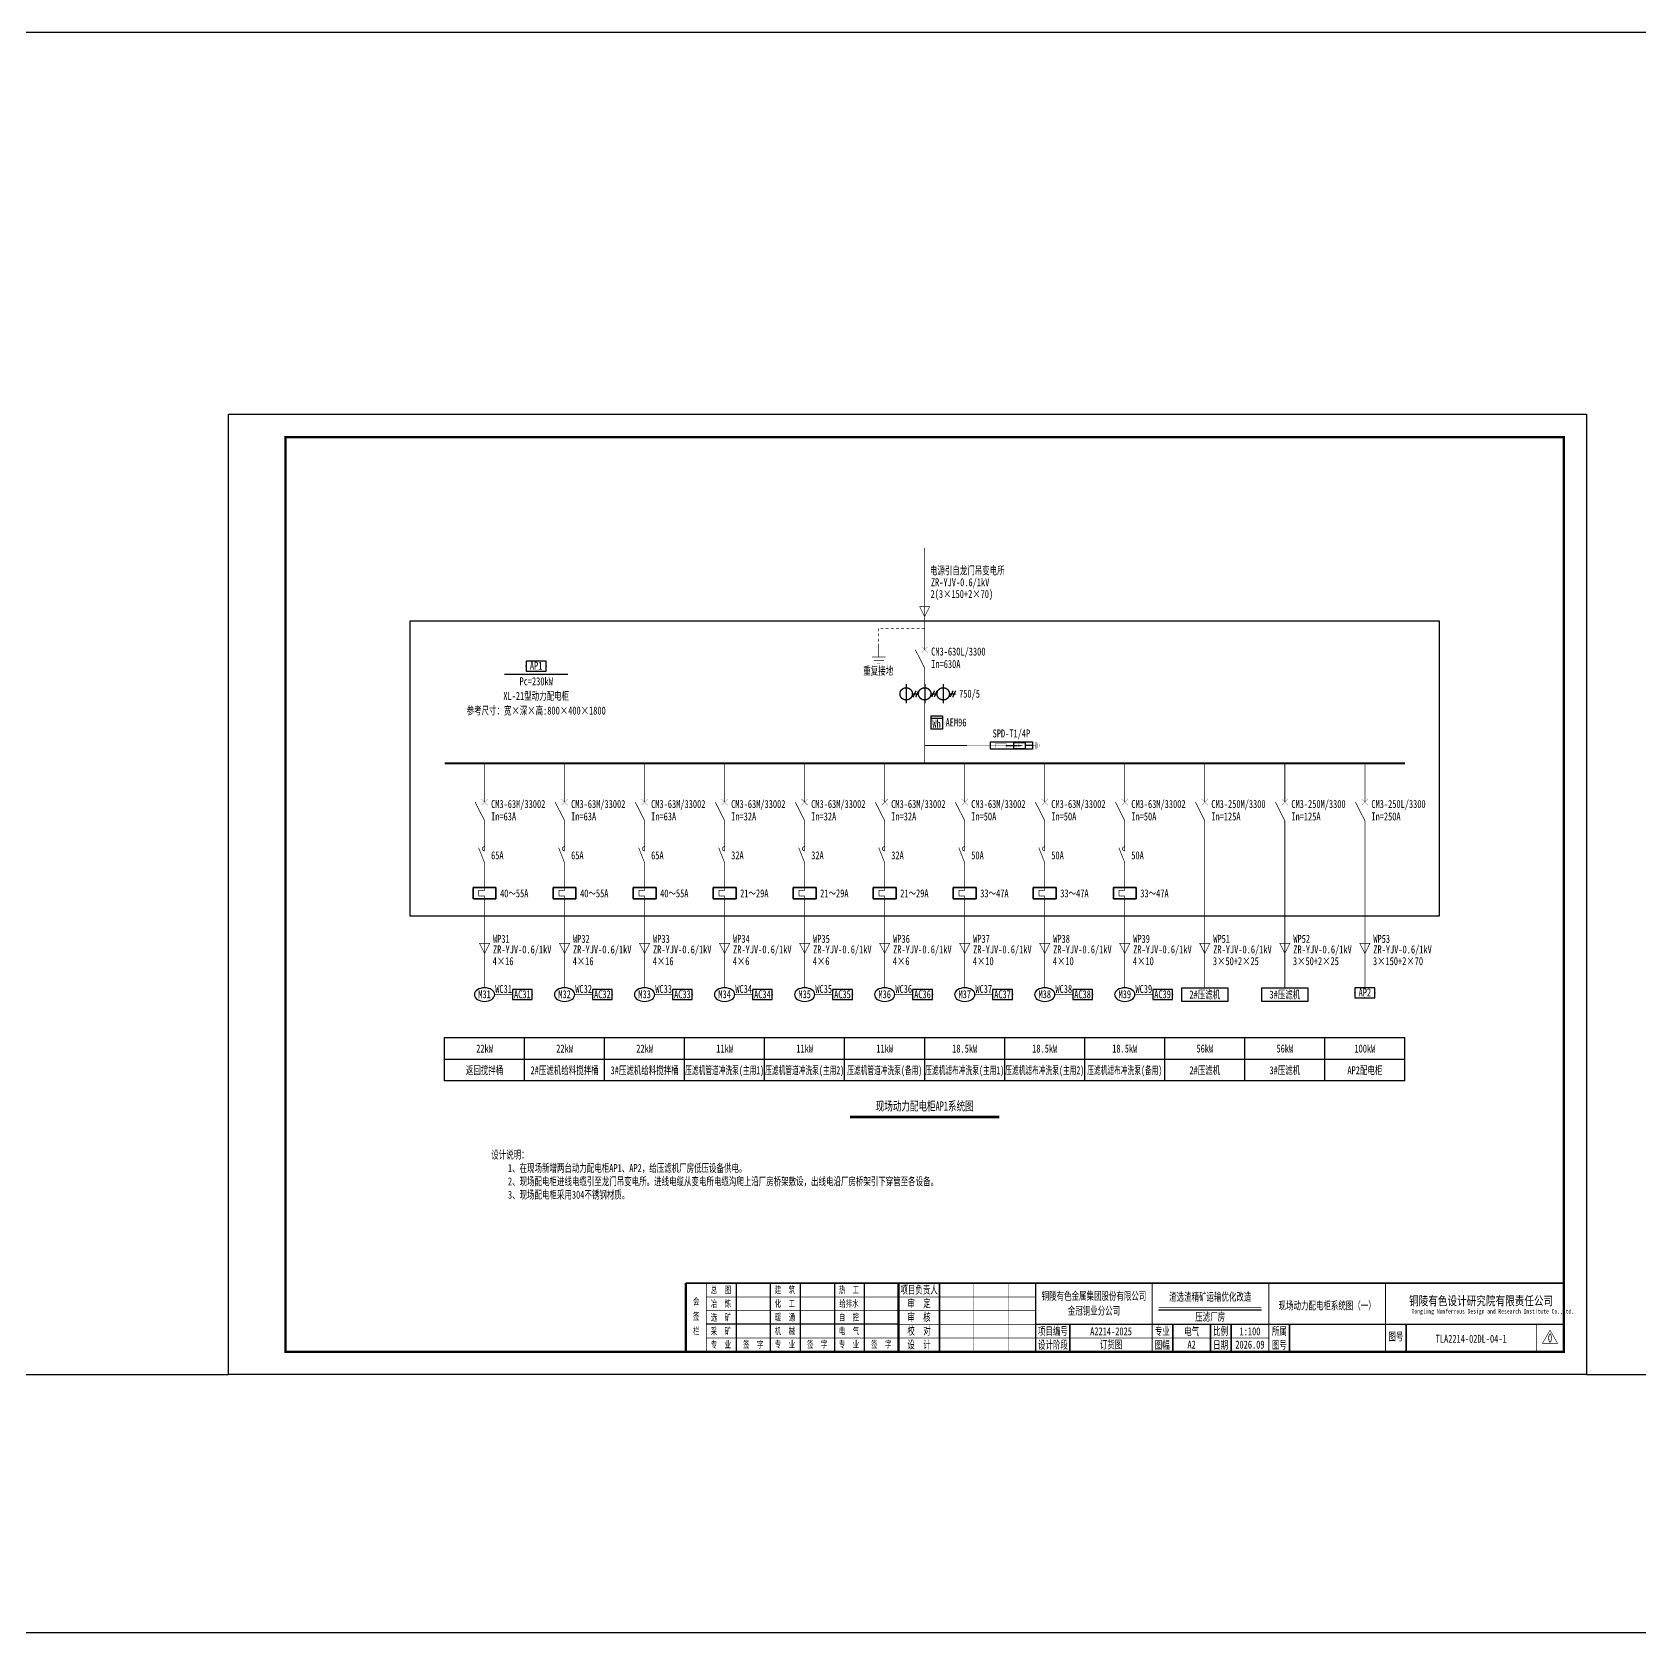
# Model space of a CAD drawing. Header units: millimetres. Extents: x 257344 to 1270023, y 272924 to 540726.
# Drawn here: x 490625 to 560935, y 272924 to 342924 of the extents above; entities that cross this region are included whole.
import ezdxf
from ezdxf.enums import TextEntityAlignment as Align

# ---------------------------------------------------------------- set-up
doc = ezdxf.new("R2010")
doc.units = ezdxf.units.MM
doc.linetypes.add('常规', pattern=[20, 10, 0, 10])
for name, color, linetype in [('BXT', 7, 'Continuous'), ('MX', 3, 'Continuous'), ('TEXT', 4, 'Continuous'), ('动力平面导线层', 3, '常规'), ('图框', 7, 'Continuous'), ('文字', 7, 'Continuous'), ('标注-照明', 7, 'Continuous'), ('照明平面导线层', 3, 'Continuous'), ('照明平面设备层', 1, 'Continuous'), ('电辅助1', 7, 'Continuous')]:
    doc.layers.add(name, color=color, linetype=linetype)
for name, color, linetype, lineweight in [('CAXA0层', 7, 'Continuous', 25), ('ELEMENT', 3, 'Continuous', 30), ('SW', 8, 'Continuous', 20), ('电气-照明-导线', 82, 'Continuous', 40)]:
    doc.layers.add(name, color=color, linetype=linetype, lineweight=lineweight)
doc.styles.add('HZ', font='', dxfattribs={"width": 0.75})
doc.styles.get("Standard").update_dxf_attribs({"font": 'arial.ttf', "bigfont": 'hzdx.shx'})
doc.styles.add('标准', font='', dxfattribs={"width": 0.667})
doc.styles.get('HZ').set_extended_font_data('SimSun')
doc.styles.get('标准').set_extended_font_data('NSimSun')

# ---------------------------------------------------------------- blocks, each defined once
blk = doc.blocks.new('3')
at = {"layer": 'TEXT', "color": 7, "lineweight": 25, "style": 'HZ', "width": 0.75}
for s, height, p in [('铜陵有色设计研究院有限责任公司', 400, (221501, 249018)), ('Tongling Nonferrous Design and Research Institute Co.,Ltd.', 200, (221613, 248659))]:
    blk.add_text(s, height=height, dxfattribs=at).set_placement(p)
blk = doc.blocks.new('铜陵有色图签02')
at = {"layer": '图框', "linetype": 'Continuous', "lineweight": 50}
for p, q in [((-38401, 3003), (-38401, 1)), ((-29100, 3001), (-29100, 0))]:
    blk.add_line(p, q, dxfattribs=at)
at = {"layer": '图框', "color": 7, "linetype": 'Continuous', "lineweight": 25}
for p, q in [((-36201, 3010), (-36201, 9)), ((-34701, 3010), (-34701, 9)), ((-33401, 3017), (-33401, 16)), ((-31901, 3017), (-31901, 16)), ((-30601, 3017), (-30601, 16)), ((-29100, 1201), (-37501, 1201))]:
    blk.add_line(p, q, dxfattribs=at)
at = {"layer": '图框', "color": 7, "linetype": 'Continuous', "lineweight": 35}
for p, q in [((-27300, 3001), (-27300, 1)), ((-21600, 1197), (-21600, -3)), ((-17100, 1200), (-17100, 0)), ((-15450, 0), (-15450, 1200)), ((-14550, 1200), (-14550, 0)), ((-12000, 1201), (-12000, 1)), ((-6900, 1202), (-6900, 2))]:
    blk.add_line(p, q, dxfattribs=at)
at = {"layer": '图框', "lineweight": 25}
blk.add_line((-17723, 1830), (-13223, 1830), dxfattribs=at)
at = {"layer": '图框', "lineweight": 70, "const_width": 70}
blk.add_lwpolyline([(-17980, 3001), (0, 3001), (-38401, 3001)], dxfattribs=at)
at = {"layer": '图框', "color": 7, "linetype": 'Continuous', "lineweight": 25, "const_width": 25}
for points in [[(-37501, 3000), (-37501, 0)], [(-25800, 3001), (-25800, 1)], [(-24300, 3001), (-24300, 1)], [(-23100, 2401), (-37501, 2401)], [(-23100, 1801), (-37501, 1801)], [(-23100, 1201), (-29100, 1201)], [(-602, 943), (-932, 371), (-272, 371), (-602, 943)], [(-12900, 600), (-18000, 600), (-37501, 600)]]:
    blk.add_lwpolyline(points, dxfattribs=at)
at = {"layer": '图框', "linetype": 'Continuous', "lineweight": 50, "const_width": 50}
for points in [[(-23100, 3001), (-23100, 1)], [(-18000, 3000), (-18000, 0)]]:
    blk.add_lwpolyline(points, dxfattribs=at)
at = {"layer": '图框', "lineweight": 50, "const_width": 50}
for points in [[(-12900, 3001), (-12900, 1)], [(-7800, 3001), (-7800, 1)], [(0, 3000), (0, 0)], [(-23100, 1200), (0, 1200)]]:
    blk.add_lwpolyline(points, dxfattribs=at)
at = {"layer": '图框', "lineweight": 25, "const_width": 35}
blk.add_lwpolyline([(-17723, 1930), (-13223, 1930)], dxfattribs=at)
at = {"layer": '图框', "color": 7, "linetype": 'Continuous', "lineweight": 35, "const_width": 25}
blk.add_lwpolyline([(-1200, 1201), (-1200, 0)], dxfattribs=at)
at = {"layer": '图框', "linetype": 'Continuous', "lineweight": 70, "const_width": 70}
blk.add_lwpolyline([(-38401, 1), (0, 0)], dxfattribs=at)
at = {"layer": '图框', "lineweight": 25}
blk.add_blockref('3', (-228268, -246986), dxfattribs=at)
at = {"layer": 'TEXT', "color": 7, "lineweight": 25, "style": '标准', "width": 0.667}
for s, height, p in [('总  图', 300, (-36862, 2555)), ('建  筑', 300, (-34062, 2562)), ('热  工', 300, (-31262, 2562)), ('项目负责人', 350, (-28197, 2541)), ('会', 300, (-37942, 2054)), ('冶  炼', 300, (-36862, 1955)), ('化  工', 300, (-34062, 1962)), ('给排水', 300, (-31262, 1962)), ('审  定', 350, (-28197, 1941)), ('签', 300, (-37942, 1404)), ('选  矿', 300, (-36862, 1355)), ('暖  通', 300, (-34062, 1362)), ('自  控', 300, (-31262, 1362)), ('审  核', 350, (-28197, 1341)), ('栏', 300, (-37942, 754)), ('采  矿', 300, (-36862, 754)), ('机  械', 300, (-34062, 761)), ('电  气', 300, (-31262, 761)), ('校  对', 350, (-28197, 741)), ('项目编号', 350, (-22343, 730)), ('专业', 350, (-17559, 730)), ('比例', 350, (-15009, 730)), ('所属', 350, (-12438, 730)), ('图号', 350, (-7339, 495)), ('专  业', 300, (-36862, 170)), ('签  字', 300, (-35449, 170)), ('专  业', 300, (-34062, 177)), ('签  字', 300, (-32649, 177)), ('专  业', 300, (-31262, 177)), ('签  字', 300, (-29849, 177)), ('设  计', 350, (-28197, 139)), ('设计阶段', 350, (-22343, 130)), ('图幅', 350, (-17559, 130)), ('日期', 350, (-15009, 130)), ('图号', 350, (-12438, 130))]:
    blk.add_text(s, height=height, dxfattribs=at).set_placement(p, align=Align.CENTER)
blk = doc.blocks.new('0208D')
at = {"color": 3, "linetype": 'Continuous', "const_width": 0.3}
blk.add_lwpolyline([(0, -7.5), (0, 0)], dxfattribs=at)
blk.add_lwpolyline([(0, -7.5), (2.5, -2.5), (-2.5, -2.5)], close=True, dxfattribs=at)
blk = doc.blocks.new('1107AA')
at = {"color": 3, "linetype": 'Continuous'}
for points, const_width in [([(0, -7.5), (-3.79, 0)], 0.3), ([(1.25, 1.25), (-1.25, -1.25)], 0.1), ([(-1.25, 1.25), (1.25, -1.25)], 0.1)]:
    blk.add_lwpolyline(points, dxfattribs=dict(at, const_width=const_width))
blk = doc.blocks.new('KK')
at = {"layer": 'MX', "color": 3, "linetype": '常规', "lineweight": 25}
for p, q in [((-498, -143), (-378, 128)), ((-384, -143), (-264, 128)), ((313, -143), (432, 128)), ((426, -143), (546, 128)), ((1123, -143), (1243, 128)), ((1236, -143), (1356, 128)), ((-540, -8), (-270, -8)), ((270, -8), (540, -8)), ((1080, -8), (1351, -8))]:
    blk.add_line(p, q, dxfattribs=at)
for centre in [(-810, -8), (0, -8), (810, -8)]:
    blk.add_circle(centre, 270, dxfattribs=at)
at = {"layer": '动力平面导线层', "lineweight": -3, "ltscale": 100}
for p, q in [((-810, 417), (-810, -417)), ((0, 417), (0, -417)), ((810, 417), (810, -417))]:
    blk.add_line(p, q, dxfattribs=at)
blk = doc.blocks.new('$element$00000390')
at = {"const_width": 0.0233}
for points in [[(0, 0), (0, -0.375)], [(-0.25, -0.375), (0.25, -0.375)], [(-0.188, -0.5), (0.188, -0.5)], [(-0.062, -0.625), (0.062, -0.625)]]:
    blk.add_lwpolyline(points, dxfattribs=at)
blk.add_attdef('S', (0, 0), '', height=0.00000667)
blk = doc.blocks.new('$element$00000532')
for points in [[(0, 0), (0, -0.283)], [(-0.1, -0.283), (0.1, -0.283), (0.1, -0.717), (-0.1, -0.717), (-0.1, -0.283)], [(0, -1), (0, -0.567)]]:
    blk.add_lwpolyline(points)
for points in [[(-0.033, -0.55), (0.033, -0.55), (0, -0.35), (0.033, -0.55)], [(0.033, -0.55), (0, -0.35), (-0.033, -0.55), (0.033, -0.55)], [(0, -0.367), (-0.033, -0.567), (0.033, -0.567), (0, -0.367)]]:
    blk.add_solid(points)
blk.add_attdef('S', (0, 0), '', height=0.00000667)
blk = doc.blocks.new('HFH')
at = {"color": 3, "linetype": 'Continuous', "const_width": 17.3}
for points in [[(-2085, -50), (-2085, 50)], [(-1999, -105), (-1999, 105)], [(-1917, -158), (-1917, 158)], [(-1653, 0), (-1917, 0)]]:
    blk.add_lwpolyline(points, dxfattribs=at)
at = {"color": 3}
blk.add_lwpolyline([(-1757, 162), (75, 162), (75, -164), (-1757, -164)], close=True, dxfattribs=at)
at = {"color": 3, "const_width": 13.3}
for points in [[(-717, 0), (-52, 0)], [(-621, 90), (-139, 90)], [(-621, -90), (-621, 90)], [(-139, -90), (-139, 90)], [(-621, -90), (-139, -90)]]:
    blk.add_lwpolyline(points, dxfattribs=at)
at = {"layer": 'ELEMENT', "linetype": 'ByBlock', "xscale": -1200, "yscale": 1200, "zscale": 1200, "rotation": 90}
blk.add_blockref('$element$00000532', (-1791, 0), dxfattribs=at)
blk = doc.blocks.new('PLA1')
at = {"color": 0, "linetype": 'ByBlock', "lineweight": -2}
for p, q in [((-500, 500), (-500, 0)), ((500, 500), (-500, 500)), ((-500, 0), (500, 0)), ((500, 0), (500, 500))]:
    blk.add_line(p, q, dxfattribs=at)
for p in [(-500, 250), (0, 500), (0, 0), (500, 250)]:
    blk.add_point(p, dxfattribs=at)
blk = doc.blocks.new('JJH')
at = {"color": 3, "linetype": '常规', "lineweight": 35}
for p, q in [((-500, -500), (-500, 0)), ((500, 0), (-500, 0)), ((500, -500), (500, 0)), ((-500, -500), (500, -500))]:
    blk.add_line(p, q, dxfattribs=at)
at = {"color": 3, "linetype": '常规', "lineweight": 35, "const_width": 30}
blk.add_lwpolyline([(0, 100), (0, -125), (-250, -125), (-250, -375), (0, -375), (0, -600)], dxfattribs=at)
blk = doc.blocks.new('GGF')
at = {"layer": '照明平面导线层', "color": 3, "linetype": '常规', "lineweight": 25, "ltscale": 2, "const_width": 30}
for points in [[(0, 0), (0, -365)], [(0, -1065), (-261, -402)], [(0, -365), (0, -544)], [(0, -1065), (0, -1429)]]:
    blk.add_lwpolyline(points, dxfattribs=at)
blk.add_lwpolyline([(0, -544, -1.122007), (0, -365, -1.343832)], format="xyb", dxfattribs=at)

msp = doc.modelspace()

# ---------------------------------------------------------------- linework, layer by layer
at = {"color": 3}
for p, q in [((489208.79781, 284214.48919), (499208.79781, 284214.48919)), ((558608.79781, 284214.48919), (568608.79781, 284214.48919))]:
    msp.add_line(p, q, dxfattribs=at)
msp.add_lwpolyline([(267543.57835, 342923.7246), (1270023.47933, 342923.7246), (1270023.47933, 272923.7246), (267543.57835, 272923.7246)], close=True, dxfattribs=at)
at = {"color": 3, "const_width": 13.30256}
msp.add_lwpolyline([(532662.01321, 311723.30247), (531507.50818, 311723.30247)], dxfattribs=at)
at = {"color": 3, "linetype": 'ByBlock', "lineweight": 35, "const_width": 30}
for points in [[(510409.00869, 305617.93361), (510409.00869, 305392.93361)], [(513909.00869, 305617.93361), (513909.00869, 305392.93361)], [(517409.00869, 305617.93361), (517409.00869, 305392.93361)], [(520909.00869, 305617.93361), (520909.00869, 305392.93361)], [(524409.00869, 305617.93361), (524409.00869, 305392.93361)], [(527909.00869, 305617.93361), (527909.00869, 305392.93361)], [(531409.00869, 305617.93361), (531409.00869, 305392.93361)], [(534909.00869, 305617.93361), (534909.00869, 305392.93361)], [(538409.00869, 305617.93361), (538409.00869, 305392.93361)], [(510409.00869, 305013.51606), (510409.00869, 305017.93361)], [(513909.00869, 305013.51606), (513909.00869, 305017.93361)], [(517409.00869, 305013.51606), (517409.00869, 305017.93361)], [(520909.00869, 305013.51606), (520909.00869, 305017.93361)], [(524409.00869, 305013.51606), (524409.00869, 305017.93361)], [(527909.00869, 305013.51606), (527909.00869, 305017.93361)], [(531409.00869, 305013.51606), (531409.00869, 305017.93361)], [(534909.00869, 305013.51606), (534909.00869, 305017.93361)], [(538409.00869, 305013.51606), (538409.00869, 305017.93361)]]:
    msp.add_lwpolyline(points, dxfattribs=at)
at = {"color": 2, "linetype": 'ByBlock', "lineweight": 30}
for points in [[(540908.95351, 301131.35564), (542909.06387, 301131.35564), (542909.06387, 300531.47617), (540908.95351, 300531.47617)], [(544408.95351, 301131.35728), (546409.06387, 301131.35728), (546409.06387, 300531.47781), (544408.95351, 300531.47781)]]:
    msp.add_lwpolyline(points, close=True, dxfattribs=at)
at = {"layer": 'CAXA0层', "color": 0, "linetype": 'Continuous', "lineweight": 30}
msp.add_line((511275.47094, 314848.08798), (514059.18217, 314848.08798), dxfattribs=at)
at = {"layer": 'CAXA0层', "color": 2, "linetype": 'Continuous', "lineweight": 40}
msp.add_line((526405.60572, 295508.30778), (532911.8963, 295508.30778), dxfattribs=at)
at = {"layer": 'CAXA0层', "color": 2, "linetype": 'Continuous', "lineweight": 0}
msp.add_line((526405.60572, 295442.82485), (532911.8963, 295442.82485), dxfattribs=at)
at = {"layer": '动力平面导线层', "color": 4, "linetype": 'ByBlock'}
for p, q in [((507158.76501, 317176.93716), (552158.71751, 317176.93716)), ((507158.76501, 304268.18186), (507158.76501, 317176.93716)), ((552158.71751, 317176.93716), (552158.71751, 304268.18186)), ((552158.71751, 304268.18186), (507158.76501, 304268.18186))]:
    msp.add_line(p, q, dxfattribs=at)
at = {"layer": '动力平面导线层', "color": 0, "linetype": 'ByBlock'}
for p, q in [((508658.75101, 298961.54492), (550658.75101, 298961.54492)), ((508658.75101, 297061.54492), (508658.75101, 298961.54492)), ((512158.75101, 297061.54492), (512158.75101, 298961.54492)), ((515658.75101, 297061.54492), (515658.75101, 298961.54492)), ((519158.75101, 297061.54492), (519158.75101, 298961.54492)), ((522658.75101, 297061.54492), (522658.75101, 298961.54492)), ((526158.75101, 297061.54492), (526158.75101, 298961.54492)), ((529658.75101, 297061.54492), (529658.75101, 298961.54492)), ((533158.75101, 297061.54492), (533158.75101, 298961.54492)), ((536658.75101, 297061.54492), (536658.75101, 298961.54492)), ((540158.75101, 297061.54492), (540158.75101, 298961.54492)), ((543658.75101, 297061.54492), (543658.75101, 298961.54492)), ((547158.75101, 297061.54492), (547158.75101, 298961.54492)), ((550658.75101, 297061.54492), (550658.75101, 298961.54492)), ((508658.75101, 298011.54492), (550658.75101, 298011.54492)), ((550658.75101, 297061.54492), (508658.75101, 297061.54492))]:
    msp.add_line(p, q, dxfattribs=at)
at = {"layer": '动力平面导线层', "color": 3, "linetype": '常规', "lineweight": 20, "ltscale": 2, "const_width": 84}
msp.add_lwpolyline([(550658.75101, 310945.63976), (508658.75101, 310945.62002)], dxfattribs=at)
at = {"layer": '图框', "linetype": 'Continuous', "lineweight": 100, "const_width": 100}
msp.add_lwpolyline([(501708.79781, 285214.48919), (557608.79781, 285214.48919), (557608.79781, 325214.48919), (501708.79781, 325214.48919)], close=True, dxfattribs=at)
at = {"layer": '文字', "color": 3, "linetype": 'Continuous', "lineweight": 25, "const_width": 30}
for points in [[(529658.75101, 315106.77894), (529658.75101, 310945.62345)], [(510408.98242, 309250.9468), (510408.98242, 310945.62982)], [(513908.98094, 309250.95048), (513908.98094, 310945.6335)], [(517408.98094, 309250.95048), (517408.98094, 310945.6335)], [(520908.97798, 309250.94591), (520908.97798, 310945.62893)], [(524408.97651, 309250.95083), (524408.97651, 310945.63384)], [(527908.97503, 309250.95053), (527908.97503, 310945.63355)], [(531408.98094, 309250.95048), (531408.98094, 310945.6335)], [(534908.97355, 309250.94502), (534908.97355, 310945.62803)], [(538408.97355, 309250.94502), (538408.97355, 310945.62803)], [(541908.97355, 309250.94502), (541908.97355, 310945.62803)], [(545408.97355, 309250.94502), (545408.97355, 310945.62803)], [(548908.97355, 309250.94502), (548908.97355, 310945.62803)]]:
    msp.add_lwpolyline(points, dxfattribs=at)
at = {"layer": '文字', "color": 3, "linetype": 'ByBlock', "lineweight": 25, "const_width": 30}
for points in [[(510408.97798, 308440.58098), (510409.00869, 307664.34771)], [(513908.97798, 308440.58098), (513909.00869, 307664.34771)], [(517408.97798, 308440.58098), (517409.00869, 307664.34771)], [(520908.97798, 308440.58098), (520909.00869, 307664.34771)], [(524408.97798, 308440.58098), (524409.00869, 307664.34771)], [(527908.97798, 308440.58098), (527909.00869, 307664.34771)], [(531408.97798, 308440.58098), (531409.00869, 307664.34771)], [(534908.97798, 308440.58098), (534909.00869, 307664.34771)], [(538408.97798, 308440.58098), (538409.00869, 307664.34771)], [(541908.97355, 308440.5766), (541909.00869, 301131.35564)], [(545408.97355, 308440.57824), (545409.00869, 301131.35728)], [(548908.98685, 308440.58277), (548909.01756, 301131.35577)], [(510409.00869, 306235.17494), (510409.00869, 305617.93361)], [(513909.00869, 306235.17494), (513909.00869, 305617.93361)], [(517409.00869, 306235.17494), (517409.00869, 305617.93361)], [(520909.00869, 306235.17494), (520909.00869, 305617.93361)], [(524409.00869, 306235.17494), (524409.00869, 305617.93361)], [(527909.00869, 306235.17494), (527909.00869, 305617.93361)], [(531409.00869, 306235.17494), (531409.00869, 305617.93361)], [(534909.00869, 306235.17494), (534909.00869, 305617.93361)], [(538409.00869, 306235.17494), (538409.00869, 305617.93361)], [(510409.00869, 304917.93361), (510409.00869, 301131.35399)], [(513909.00869, 304917.93361), (513909.00869, 301131.35399)], [(517409.00869, 304917.93361), (517409.00869, 301131.35399)], [(520909.00869, 304917.93361), (520909.00869, 301131.35399)], [(524409.00869, 304917.93361), (524409.00869, 301131.35399)], [(527909.00869, 304917.93361), (527909.00869, 301131.35399)], [(531409.00869, 304917.93361), (531409.00869, 301131.35399)], [(534909.00869, 304917.93361), (534909.00869, 301131.35399)], [(538409.00869, 304917.93361), (538409.00869, 301131.35399)], [(510853.95765, 300835.44347), (511630.19093, 300835.47417)], [(514353.95765, 300835.44347), (515130.19093, 300835.47417)], [(517853.95765, 300835.44347), (518630.19093, 300835.47417)], [(521353.95765, 300835.44347), (522130.19093, 300835.47417)], [(524853.95765, 300835.44347), (525630.19093, 300835.47417)], [(528353.95765, 300835.44347), (529130.19093, 300835.47417)], [(531853.95765, 300835.44347), (532630.19093, 300835.47417)], [(535353.95765, 300835.44347), (536130.19093, 300835.47417)], [(538853.95765, 300835.44347), (539630.19093, 300835.47417)]]:
    msp.add_lwpolyline(points, dxfattribs=at)
at = {"layer": '标注-照明', "color": 1, "linetype": 'ByBlock', "lineweight": 30, "ltscale": 100, "extrusion": (0, 0, -1)}
for centre in [(510409.00869, 300835.44347), (513909.00869, 300835.44347), (517409.00869, 300835.44347), (520909.00869, 300835.44347), (524409.00869, 300835.44347), (527909.00869, 300835.44347), (531409.00869, 300835.44347), (534909.00869, 300835.44347), (538409.00869, 300835.44347)]:
    msp.add_ellipse(centre, major_axis=(444.94896, 0), ratio=0.665043753, dxfattribs=at)
at = {"layer": '照明平面设备层', "color": 0, "lineweight": -3, "ltscale": 100}
msp.add_lwpolyline([(499208.79781, 326214.48919), (558608.79781, 326214.48919), (558608.79781, 284214.48919), (499208.79781, 284214.48919)], close=True, dxfattribs=at)
at = {"layer": '照明平面设备层', "color": 130, "lineweight": -3, "const_width": 30}
msp.add_lwpolyline([(529658.75101, 315917.14901), (529658.79781, 320367.38293)], dxfattribs=at)
at = {"layer": '照明平面设备层', "color": 130, "linetype": 'ByBlock', "lineweight": -3, "const_width": 30}
for points in [[(527651.00119, 316725.38426), (527651.00119, 316853.3375)], [(527651.00119, 316500.07364), (527651.00119, 316628.02688)], [(527651.00119, 316274.76302), (527651.00119, 316402.71626)], [(527856.27591, 316853.3375), (527728.32267, 316853.3375)], [(528081.58653, 316853.3375), (527953.63329, 316853.3375)], [(528306.89714, 316853.3375), (528178.9439, 316853.3375)], [(528532.20776, 316853.3375), (528404.25452, 316853.3375)], [(528757.51838, 316853.3375), (528629.56514, 316853.3375)], [(528982.829, 316853.3375), (528854.87576, 316853.3375)], [(529208.13962, 316853.3375), (529080.18638, 316853.3375)], [(529433.45023, 316853.3375), (529305.497, 316853.3375)], [(529658.76085, 316853.3375), (529530.80761, 316853.3375)], [(527651.00119, 316049.4524), (527651.00119, 316177.40564)]]:
    msp.add_lwpolyline(points, dxfattribs=at)
at = {"layer": '电气-照明-导线', "color": 3, "const_width": 42.78103}
msp.add_lwpolyline([(529658.75101, 311723.30247), (531507.50818, 311723.30247)], dxfattribs=at)
at = {"layer": '电辅助1', "color": 2, "linetype": 'ByBlock', "lineweight": 25}
for p, q in [((529947.84745, 312439.28061), (529947.84745, 313020.71968)), ((529947.84745, 313020.71968), (530432.38, 313020.71968)), ((529947.84745, 312923.81317), (530432.38, 312923.81317)), ((530432.38, 313020.71968), (530432.38, 312439.28061)), ((530432.38, 312439.28061), (529947.84745, 312439.28061))]:
    msp.add_line(p, q, dxfattribs=at)

# ---------------------------------------------------------------- block references
at = {"rotation": 180}
msp.add_blockref('HFH', (532610.03444, 311723.30247), dxfattribs=at)
at = {"layer": 'BXT', "zscale": 87.66225000000001}
for p, xscale, yscale in [((529658.79781, 318023.50949), 87.66224999725819, 87.66225000098348), ((548908.7414, 303291.98264), 87.66225000098348, 87.66225000005215)]:
    msp.add_blockref('0208D', p, dxfattribs=dict(at, xscale=xscale, yscale=yscale))
at = {"layer": 'BXT', "linetype": 'ByBlock', "xscale": 87.66225000098348, "yscale": 87.66225000005215, "zscale": 87.66225000000001}
for p in [(510409.00869, 303292.06429), (513909.00869, 303292.06429), (517409.00869, 303292.06429), (520909.00869, 303292.06429), (524409.00869, 303292.06429), (527909.00869, 303292.06429), (531409.00869, 303292.06429), (534909.00869, 303292.06429), (538409.00869, 303292.06429), (541909.00869, 303292.06594), (545409.00869, 303292.06758)]:
    msp.add_blockref('0208D', p, dxfattribs=at)
at = {"layer": 'ELEMENT', "xscale": 1200, "yscale": 1200, "zscale": 1200}
msp.add_blockref('$element$00000390', (527651.00119, 316049.4524), dxfattribs=at)
at = {"layer": '动力平面导线层', "color": 0, "lineweight": -3}
msp.add_blockref('KK', (529658.75101, 313994.51893), dxfattribs=at)
at = {"layer": '动力平面导线层', "linetype": 'ByBlock'}
for name, p in [('GGF', (510409.00869, 307664.34771)), ('GGF', (513909.00869, 307664.34771)), ('GGF', (517409.00869, 307664.34771)), ('GGF', (520909.00869, 307664.34771)), ('GGF', (524409.00869, 307664.34771)), ('GGF', (527909.00869, 307664.34771)), ('GGF', (531409.00869, 307664.34771)), ('GGF', (534909.00869, 307664.34771)), ('GGF', (538409.00869, 307664.34771)), ('JJH', (510409.00869, 305517.93361)), ('JJH', (513909.00869, 305517.93361)), ('JJH', (517409.00869, 305517.93361)), ('JJH', (520909.00869, 305517.93361)), ('JJH', (524409.00869, 305517.93361)), ('JJH', (527909.00869, 305517.93361)), ('JJH', (531409.00869, 305517.93361)), ('JJH', (534909.00869, 305517.93361)), ('JJH', (538409.00869, 305517.93361))]:
    msp.add_blockref(name, p, dxfattribs=at)
at = {"layer": '图框', "lineweight": 25}
msp.add_blockref('铜陵有色图签02', (557608.79781, 285214.48919), dxfattribs=at)
at = {"layer": '文字', "color": 3, "linetype": 'Continuous', "lineweight": 25, "xscale": 108.0493425019085, "yscale": 108.0493425000459, "zscale": 108.0493425}
msp.add_blockref('1107AA', (529658.75101, 315917.14901), dxfattribs=at)
at = {"layer": '文字', "color": 3, "linetype": 'ByBlock', "lineweight": 25, "xscale": 108.0493425019085, "yscale": 108.0493425000459, "zscale": 108.0493425}
for p in [(510408.97355, 309250.94502), (513908.97355, 309250.94502), (517408.97355, 309250.94502), (520908.97355, 309250.94502), (524408.97355, 309250.94502), (527908.97355, 309250.94502), (531408.97355, 309250.94502), (534908.97355, 309250.94502), (538408.97355, 309250.94502), (541908.97355, 309250.94666), (545408.97355, 309250.94831), (548908.98242, 309250.9468)]:
    msp.add_blockref('1107AA', p, dxfattribs=at)
at = {"layer": '照明平面设备层', "color": 6, "lineweight": 30, "xscale": 0.8640000000596046, "yscale": 0.8640000005252659, "zscale": 0.8640000000000001}
for p in [(512667.32656, 314985.62931), (548909.01756, 300699.35577)]:
    msp.add_blockref('PLA1', p, dxfattribs=at)
at = {"layer": '照明平面设备层', "color": 1, "linetype": 'ByBlock', "lineweight": 30, "xscale": 0.8640000000596046, "yscale": 0.8640000000596046, "zscale": 0.8640000000596046}
for p in [(512062.19093, 300619.47417), (515562.19093, 300619.47417), (519062.19093, 300619.47417), (522562.19093, 300619.47417), (526062.19093, 300619.47417), (529562.19093, 300619.47417), (533062.19093, 300619.47417), (536562.19093, 300619.47417), (540062.19093, 300619.47417)]:
    msp.add_blockref('PLA1', p, dxfattribs=at)

# ---------------------------------------------------------------- texts
at = {"layer": 'SW', "color": 7, "linetype": 'Continuous', "lineweight": 25, "style": '标准', "width": 0.667}
for s, p in [('电源引自龙门吊变电所', (529886.19421, 319206.57458)), ('ZR-YJV-0.6/1kV', (529930.11162, 318692.81213)), ('750/5', (531161.54174, 313820.8946))]:
    msp.add_text(s, height=350, dxfattribs=at).set_placement(p)
at = {"layer": 'SW', "color": 0, "linetype": 'Continuous', "lineweight": 25, "style": '标准', "width": 0.667}
msp.add_text('2(3×150+2×70)', height=350, dxfattribs=at).set_placement((529913.88897, 318179.04968))
at = {"layer": 'SW', "color": 7, "linetype": 'ByBlock', "lineweight": 25, "style": '标准', "width": 0.667}
for s, p in [('CM3-630L/3300', (529943.57503, 315662.16169)), ('In=630A', (529943.57503, 315117.89508)), ('CM3-63M/33002', (510693.79758, 308995.9577)), ('CM3-63M/33002', (514193.79758, 308995.9577)), ('CM3-63M/33002', (517693.79758, 308995.9577)), ('CM3-63M/33002', (521193.79758, 308995.9577)), ('CM3-63M/33002', (524693.79758, 308995.9577)), ('CM3-63M/33002', (528193.79758, 308995.9577)), ('CM3-63M/33002', (531693.79758, 308995.9577)), ('CM3-63M/33002', (535193.79758, 308995.9577)), ('CM3-63M/33002', (538693.79758, 308995.9577)), ('CM3-250M/3300', (542193.79758, 308995.95934)), ('CM3-250M/3300', (545693.79758, 308995.96099)), ('CM3-250L/3300', (549193.80645, 308995.95948)), ('In=63A', (510693.79758, 308451.69109)), ('In=63A', (514193.79758, 308451.69109)), ('In=63A', (517693.79758, 308451.69109)), ('In=32A', (521193.79758, 308451.69109)), ('In=32A', (524693.79758, 308451.69109)), ('In=32A', (528193.79758, 308451.69109)), ('In=50A', (531693.79758, 308451.69109)), ('In=50A', (535193.79758, 308451.69109)), ('In=50A', (538693.79758, 308451.69109)), ('In=125A', (542193.79758, 308451.69274)), ('In=125A', (545693.79758, 308451.69438)), ('In=250A', (549193.80645, 308451.69287)), ('65A', (510693.79758, 306751.02663)), ('65A', (514193.79758, 306751.02663)), ('65A', (517693.79758, 306751.02663)), ('32A', (521193.79758, 306751.02663)), ('32A', (524693.79758, 306751.02663)), ('32A', (528193.79758, 306751.02663)), ('50A', (531693.79758, 306751.02663)), ('50A', (535193.79758, 306751.02663)), ('50A', (538693.79758, 306751.02663)), ('40～55A', (511087.89149, 305087.92751)), ('40～55A', (514587.89149, 305087.92751)), ('40～55A', (518087.89149, 305087.92751)), ('21～29A', (521587.89149, 305087.92751)), ('21～29A', (525087.89149, 305087.92751)), ('21～29A', (528587.89149, 305087.92751)), ('33～47A', (532087.89149, 305087.92751)), ('33～47A', (535587.89149, 305087.92751)), ('33～47A', (539087.89149, 305087.92751))]:
    msp.add_text(s, height=350, dxfattribs=at).set_placement(p)
at = {"layer": 'SW', "color": 7, "linetype": 'Continuous', "lineweight": 25, "style": '标准', "width": 0.667}
for s, p in [('AP1', (512667.32656, 315040.82916)), ('重复接地', (527625.1585, 314821.8324)), ('Pc=230kW', (512667.32656, 314361.10201)), ('XL-21型动力配电柜', (512667.32656, 313721.09546)), ('SPD-T1/4P', (533451.47344, 312080.88212)), ('AP2', (548909.01756, 300754.55562)), ('56kW', (541908.75101, 298301.50576)), ('56kW', (545408.75101, 298301.50576)), ('100kW', (548908.75101, 298301.50576))]:
    msp.add_text(s, height=350, dxfattribs=at).set_placement(p, align=Align.CENTER)
at = {"layer": 'SW', "color": 0, "linetype": 'Continuous', "lineweight": 25, "style": '标准', "width": 0.667}
for s, p in [('参考尺寸：宽×深×高:800×400×1800', (512667.32656, 313081.0889)), ('2#压滤机', (541908.75101, 297351.50576)), ('3#压滤机', (545408.75101, 297351.50576)), ('AP2配电柜', (548908.75101, 297351.50576))]:
    msp.add_text(s, height=350, dxfattribs=at).set_placement(p, align=Align.CENTER)
at = {"layer": 'SW', "color": 2, "linetype": 'Continuous', "lineweight": 25, "style": '标准', "width": 0.667}
msp.add_text('AEM96', height=350, dxfattribs=at).set_placement((530572.37849, 312563.13093))
at = {"layer": 'SW', "color": 0, "linetype": 'ByBlock', "lineweight": 25, "style": '标准', "width": 0.667}
for s, p in [('M31', (510409.00869, 300676.47216)), ('M32', (513909.00869, 300676.47216)), ('M33', (517409.00869, 300676.47216)), ('M34', (520909.00869, 300676.47216)), ('M35', (524409.00869, 300676.47216)), ('M36', (527909.00869, 300676.47216)), ('M37', (531409.00869, 300676.47216)), ('M38', (534909.00869, 300676.47216)), ('M39', (538409.00869, 300676.47216))]:
    msp.add_text(s, height=350, dxfattribs=at).set_placement(p, align=Align.CENTER)
at = {"layer": 'SW', "color": 7, "linetype": 'ByBlock', "lineweight": 25, "style": '标准', "width": 0.667}
for s, p in [('AC31', (512062.19093, 300674.67402)), ('AC32', (515562.19093, 300674.67402)), ('AC33', (519062.19093, 300674.67402)), ('AC34', (522562.19093, 300674.67402)), ('AC35', (526062.19093, 300674.67402)), ('AC36', (529562.19093, 300674.67402)), ('AC37', (533062.19093, 300674.67402)), ('AC38', (536562.19093, 300674.67402)), ('AC39', (540062.19093, 300674.67402)), ('2#压滤机', (541909.00869, 300662.09367)), ('3#压滤机', (545409.00869, 300662.09532))]:
    msp.add_text(s, height=350, dxfattribs=at).set_placement(p, align=Align.CENTER)
at = {"layer": 'SW', "color": 1, "linetype": 'Continuous', "lineweight": 25, "style": '标准'}
for s, width, p in [('22kW', 0.667, (510408.75101, 298301.50576)), ('22kW', 0.667, (513908.75101, 298301.50576)), ('22kW', 0.667, (517408.75101, 298301.50576)), ('11kW', 0.667, (520908.75101, 298301.50576)), ('11kW', 0.667, (524408.75101, 298301.50576)), ('11kW', 0.667, (527908.75101, 298301.50576)), ('18.5kW', 0.667, (531408.75101, 298301.50576)), ('18.5kW', 0.667, (534908.75101, 298301.50576)), ('18.5kW', 0.667, (538408.75101, 298301.50576)), ('返回搅拌桶', 0.667, (510408.74805, 297351.54866)), ('2#压滤机给料搅拌桶', 0.667, (513908.74805, 297351.54866)), ('3#压滤机给料搅拌桶', 0.667, (517408.74805, 297351.54866)), ('压滤机管道冲洗泵(主用1)', 0.6, (520908.74805, 297351.54866)), ('压滤机管道冲洗泵(主用2)', 0.6, (524408.74805, 297351.54866)), ('压滤机管道冲洗泵(备用)', 0.6, (527908.74805, 297351.54866)), ('压滤机滤布冲洗泵(主用1)', 0.6, (531408.74805, 297351.54866)), ('压滤机滤布冲洗泵(主用2)', 0.6, (534908.74805, 297351.54866)), ('压滤机滤布冲洗泵(备用)', 0.6, (538408.74805, 297351.54866)), ('订货图', 0.667, (537808.22153, 285354.46716))]:
    msp.add_text(s, height=350, dxfattribs=dict(at, width=width)).set_placement(p, align=Align.CENTER)
at = {"layer": 'SW', "color": 2, "linetype": 'Continuous', "lineweight": 25, "style": '标准', "width": 0.667}
msp.add_text('现场动力配电柜AP1系统图', height=400, dxfattribs=at).set_placement((529658.75101, 295763.32181), align=Align.CENTER)
at = {"layer": 'SW', "color": 4, "linetype": 'Continuous', "lineweight": 25, "style": '标准', "width": 0.667}
for s, height, p in [('铜陵有色金属集团股份有限公司', 350, (537062.65097, 287482.57509)), ('渣选渣精矿运输优化改造', 350, (542145.64971, 287445.46883)), ('金冠铜业分公司', 350, (537062.65097, 286834.90485)), ('压滤厂房', 350, (542145.64971, 286568.80084)), ('现场动力配电柜系统图（一）', 350, (547259.70922, 287061.40214)), ('A2214-2025', 350, (537808.22153, 285934.16922)), ('电气', 350, (541332.97432, 285934.16922)), ('1:100', 350, (543882.97432, 285934.16922)), ('A2', 350, (541332.97432, 285354.46716)), ('2026.09', 350, (543882.97432, 285354.46716)), ('TLA2214-02DL-04-1', 350, (553558.11222, 285610.95975)), ('0', 400, (557006.57029, 285622.44956))]:
    msp.add_text(s, height=height, dxfattribs=at).set_placement(p, align=Align.CENTER)
at = {"layer": 'SW', "color": 0, "linetype": 'Continuous', "lineweight": 25, "insert": (510702.30414, 294009.34406), "char_height": 350, "width": 21752.2355018, "attachment_point": 1, "style": '标准'}
msp.add_mtext('设计说明：\\P    1、在现场新增两台动力配电柜AP1、AP2，给压滤机厂房低压设备供电。\\P    2、现场配电柜进线电缆引至龙门吊变电所。进线电缆从变电所电缆沟爬上沿厂房桥架敷设，出线电沿厂房桥架引下穿管至各设备。\\P    3、现场配电柜采用304不锈钢材质。', dxfattribs=at)
at = {"layer": '电辅助1', "color": 2, "linetype": 'ByBlock', "lineweight": 25, "style": '标准', "width": 0.667}
msp.add_text('Wh', height=350, dxfattribs=at).set_placement((529993.93255, 312504.76912))
at = {"layer": '电辅助1', "color": 7, "linetype": 'ByBlock', "lineweight": 25, "style": '标准', "width": 0.667}
for s, p in [('WP31', (510779.42791, 303099.42804)), ('WP32', (514279.42791, 303099.42804)), ('WP33', (517779.42791, 303099.42804)), ('WP34', (521279.42791, 303099.42804)), ('WP35', (524779.42791, 303099.42804)), ('WP36', (528279.42791, 303099.42804)), ('WP37', (531779.42791, 303099.42804)), ('WP38', (535279.42791, 303099.42804)), ('WP39', (538779.42791, 303099.42804)), ('WP51', (542279.42791, 303099.42804)), ('WP52', (545779.42791, 303099.42804)), ('4×16', (510763.08328, 302123.82506)), ('ZR-YJV-0.6/1kV', (510779.30593, 302637.58751)), ('4×16', (514263.08328, 302123.82506)), ('ZR-YJV-0.6/1kV', (514279.30593, 302637.58751)), ('4×16', (517763.08328, 302123.82506)), ('ZR-YJV-0.6/1kV', (517779.30593, 302637.58751)), ('4×6', (521263.08328, 302123.82506)), ('ZR-YJV-0.6/1kV', (521279.30593, 302637.58751)), ('4×6', (524763.08328, 302123.82506)), ('ZR-YJV-0.6/1kV', (524779.30593, 302637.58751)), ('4×6', (528263.08328, 302123.82506)), ('ZR-YJV-0.6/1kV', (528279.30593, 302637.58751)), ('4×10', (531763.08328, 302123.82506)), ('ZR-YJV-0.6/1kV', (531779.30593, 302637.58751)), ('4×10', (535263.08328, 302123.82506)), ('ZR-YJV-0.6/1kV', (535279.30593, 302637.58751)), ('4×10', (538763.08328, 302123.82506)), ('ZR-YJV-0.6/1kV', (538779.30593, 302637.58751)), ('3×50+2×25', (542263.08328, 302123.82506)), ('ZR-YJV-0.6/1kV', (542279.30593, 302637.58751)), ('3×50+2×25', (545763.08328, 302123.82506)), ('ZR-YJV-0.6/1kV', (545779.30593, 302637.58751))]:
    msp.add_text(s, height=350, dxfattribs=at).set_placement(p)
at = {"layer": '电辅助1', "color": 7, "linetype": '常规', "lineweight": 25, "style": '标准', "width": 0.667}
for s, p in [('WP53', (549279.17835, 303099.38384)), ('3×150+2×70', (549262.83373, 302123.78085)), ('ZR-YJV-0.6/1kV', (549279.05638, 302637.5433))]:
    msp.add_text(s, height=350, dxfattribs=at).set_placement(p)
at = {"layer": '电辅助1', "color": 7, "linetype": 'ByBlock', "lineweight": 25, "style": '标准', "width": 0.667}
for s, p in [('WC31', (511242.07429, 300908.02277)), ('WC32', (514742.07429, 300908.02277)), ('WC33', (518242.07429, 300908.02277)), ('WC34', (521742.07429, 300908.02277)), ('WC35', (525242.07429, 300908.02277)), ('WC36', (528742.07429, 300908.02277)), ('WC37', (532242.07429, 300908.02277)), ('WC38', (535742.07429, 300908.02277)), ('WC39', (539242.07429, 300908.02277))]:
    msp.add_text(s, height=350, dxfattribs=at).set_placement(p, align=Align.CENTER)

doc.saveas('drawing.dxf')
